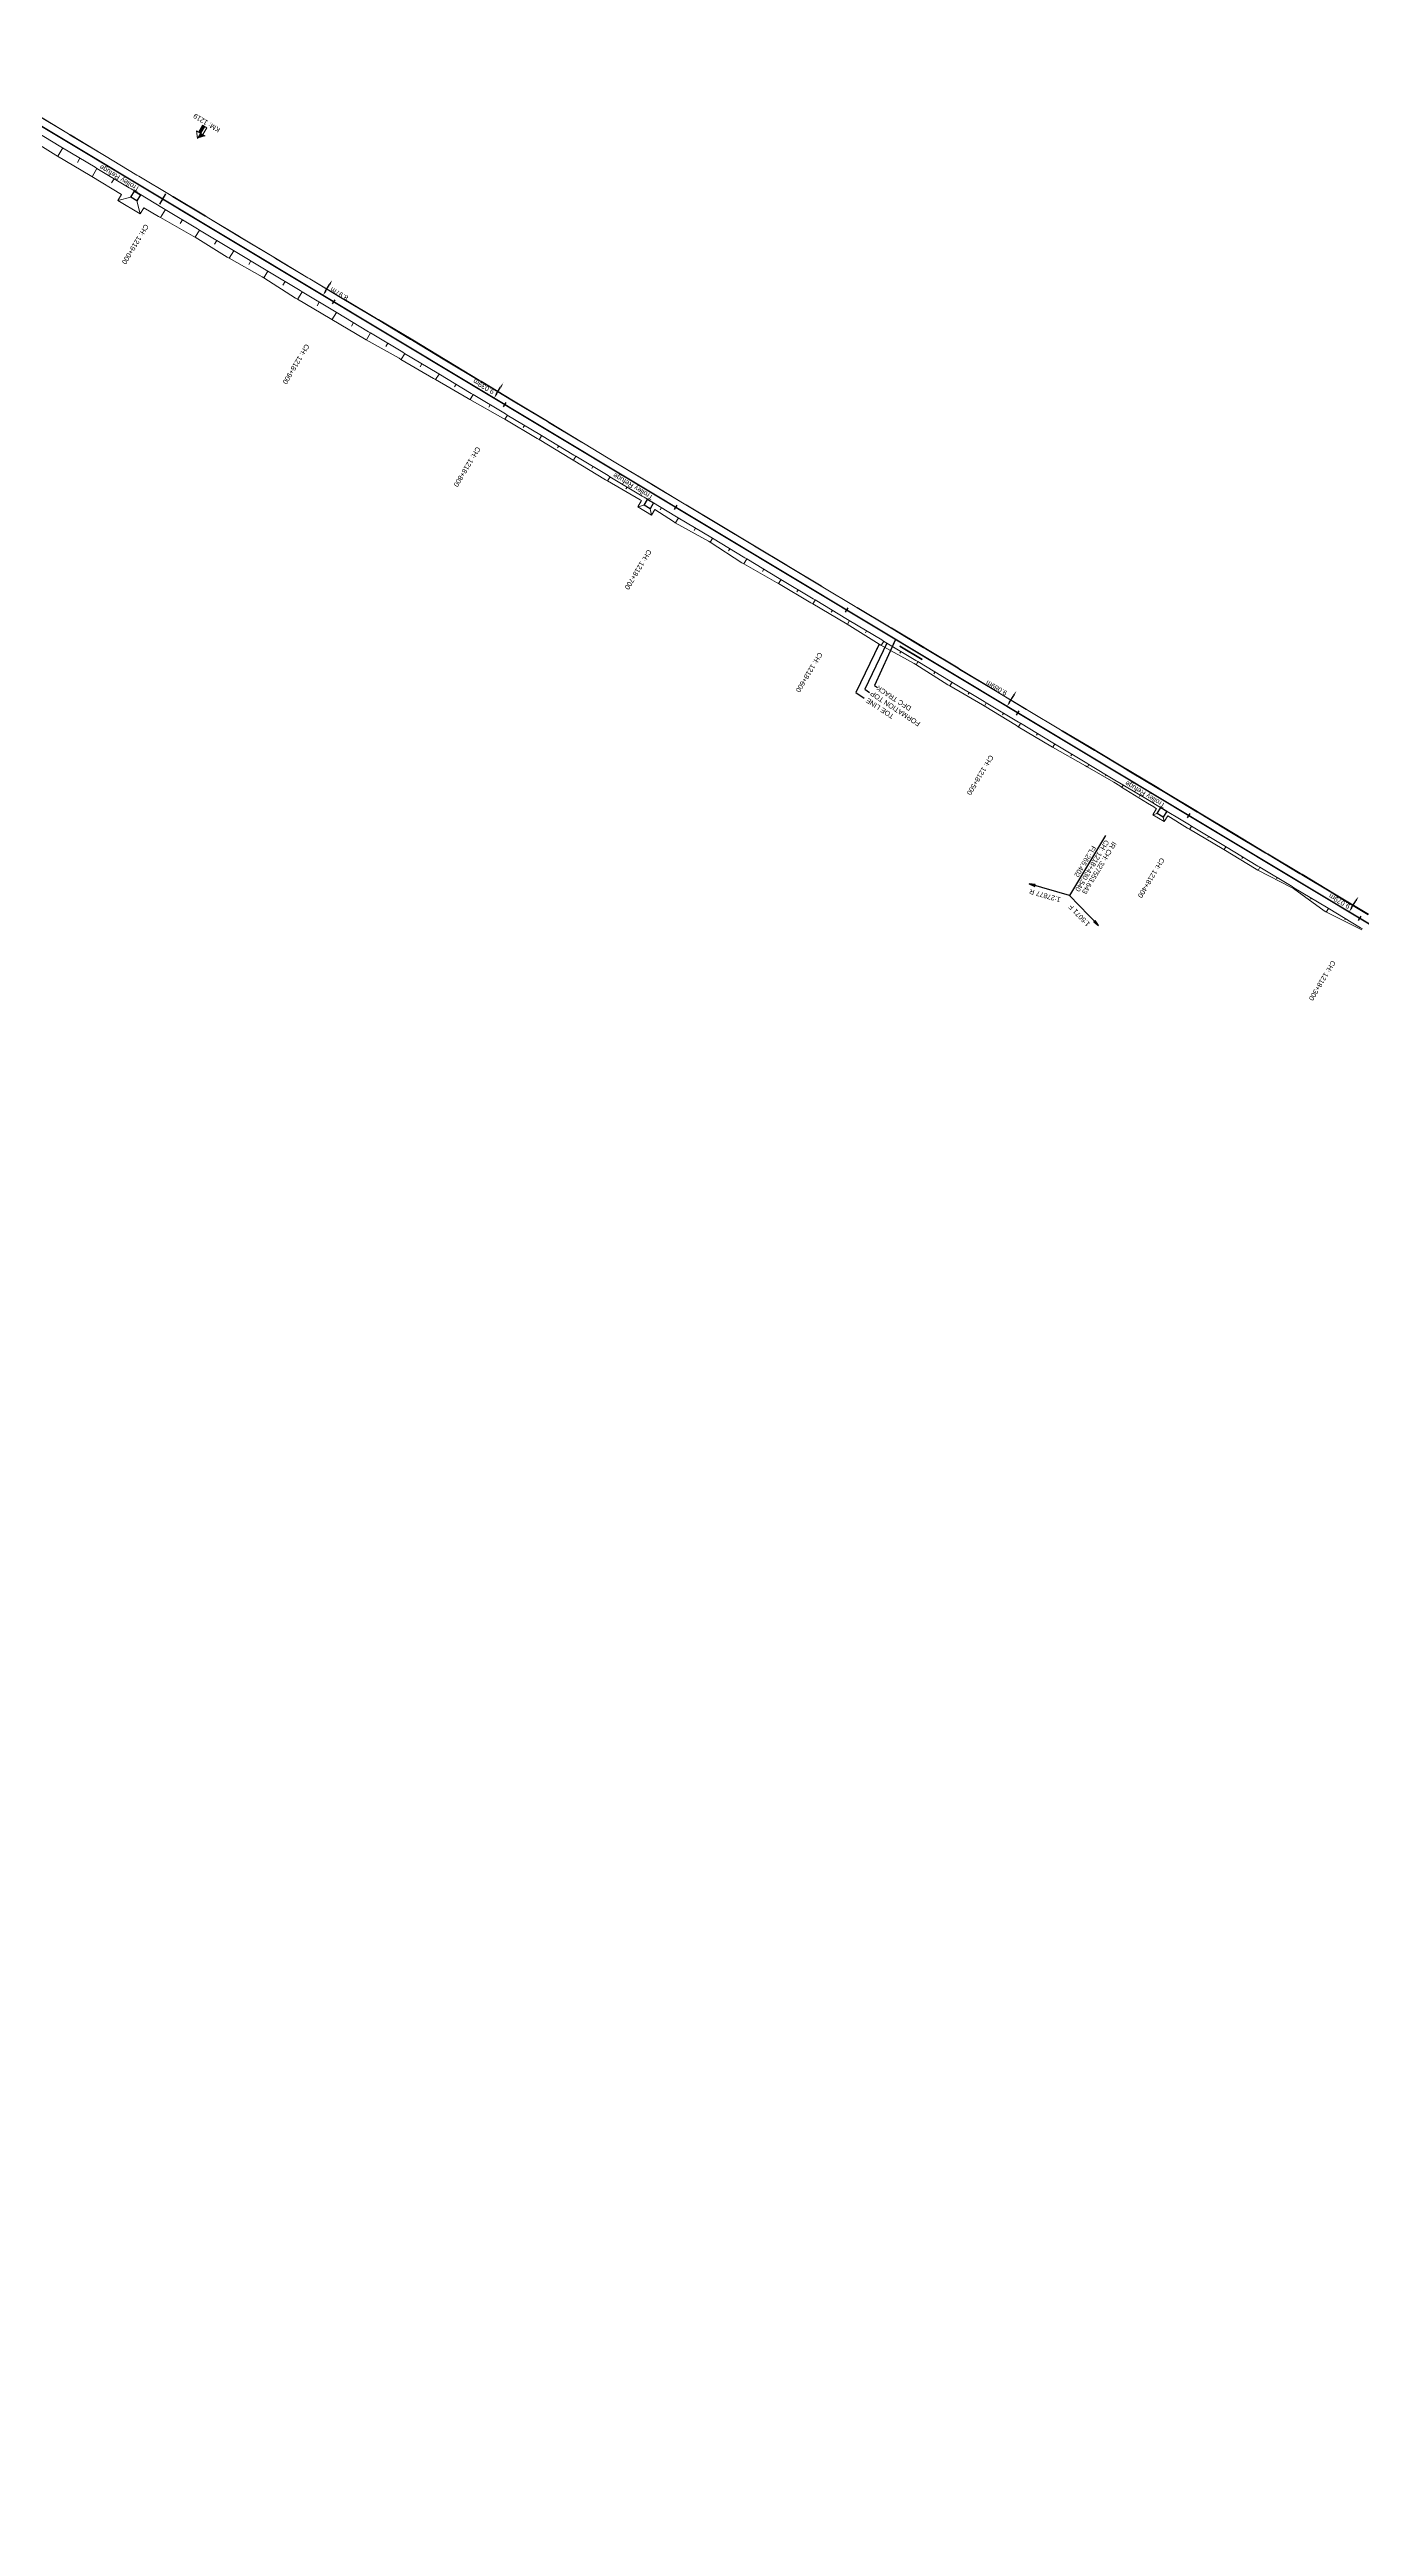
# Model space of a CAD drawing. Header units: metres. Extents: x 618805 to 628804, y 3390925 to 3396999.
# Drawn here: x 621385 to 622043, y 3394236 to 3395477 of the extents above; entities that cross this region are included whole.
import ezdxf
from ezdxf.enums import TextEntityAlignment as Align

# ---------------------------------------------------------------- set-up
doc = ezdxf.new("R2010")
doc.units = ezdxf.units.M
doc.header["$MEASUREMENT"] = 0
doc.layers.get('Defpoints').update_dxf_attribs({"lineweight": 0})
for name, color, linetype, lineweight in [('C-ALIG-LABL-DG', 1, 'Continuous', 25), ('Km post', 1, 'Continuous', 13), ('PROPOSED DFCC TOE LINE', 239, 'Continuous', 0), ('PROPOSED DFCC TRACK', 1, 'Continuous', 0), ('PROPOSED FORMATION LINE - PLAN', 187, 'Continuous', 0), ('PROPOSED GRADES IN PLAN', 10, 'Continuous', 0)]:
    doc.layers.add(name, color=color, linetype=linetype, lineweight=lineweight)
doc.layers.add('Dimension', color=10, linetype='Continuous')
doc.layers.add('Trolley Refuse', color=10, linetype='Continuous')
doc.styles.add('ARIAL', font='arial.ttf')
doc.styles.get("Standard").update_dxf_attribs({"font": 'arial.ttf'})
doc.styles.add('Style-Arial', font='arial.ttf')
doc.dimstyles.new('ISO-25', dxfattribs={"dimtxt": 2.5, "dimasz": 2.5, "dimexe": 1.25, "dimexo": 0.625, "dimtad": 1, "dimtxsty": 'Standard', "dimcen": 2.5, "dimadec": 0, "dimazin": 0, "dimtfac": 1, "dimtmove": 0, "dimatfit": 3, "dimfxl": 1, "dimarcsym": 0})
doc.dimstyles.get("Standard").update_dxf_attribs({"dimtxt": 2.5, "dimasz": 2.5, "dimexe": 0.18, "dimexo": 0.0625, "dimgap": 0.09, "dimtad": 0, "dimtih": 1, "dimtoh": 1, "dimdec": 3, "dimzin": 0, "dimdsep": 46, "dimtxsty": 'Standard', "dimcen": 0.09, "dimadec": 0, "dimazin": 0, "dimtfac": 1, "dimtdec": 3, "dimtofl": 0, "dimtmove": 0, "dimatfit": 3, "dimfxl": 1, "dimtolj": 1, "dimtzin": 0, "dimarcsym": 0})

# ---------------------------------------------------------------- blocks, each defined once
blk = doc.blocks.new('*D298')
at = {"layer": 'Defpoints', "color": 0, "transparency": 16777216}
for p in [(622041.4, 3395052.8), (622041.4, 3395052.8), (622036.7, 3395045.1)]:
    blk.add_point(p, dxfattribs=at)
at = {"layer": 'Dimension', "color": 0, "lineweight": -2, "transparency": 16777216}
blk.add_line((622038, 3395047.2), (622040.1, 3395050.7), dxfattribs=at)
at = {"layer": 'Dimension', "color": 0, "transparency": 16777216}
for points in [[(622039.7, 3395050.9), (622040.5, 3395050.5), (622041.4, 3395052.8)], [(622037.7, 3395047.4), (622038.4, 3395047), (622036.7, 3395045.1)]]:
    blk.add_solid(points, dxfattribs=at)
at = {"layer": 'Dimension', "color": 0, "lineweight": 0, "transparency": 16777216, "insert": (622031.9, 3395050.5), "char_height": 2.5, "attachment_point": 5, "rotation": 150, "style": 'Style-Arial'}
blk.add_mtext('\\A1;9.079m', dxfattribs=at)
blk = doc.blocks.new('TerminatorOpen_0.5')
at = {"color": 0, "linetype": 'ByBlock', "lineweight": -2}
for q in [(-1, 0.25), (-1, 0), (-1, -0.25)]:
    blk.add_line((0, 0), q, dxfattribs=at)
blk = doc.blocks.new('*D299')
at = {"layer": 'Defpoints', "color": 0, "transparency": 16777216}
for p in [(621870, 3395155.9), (621870, 3395155.9), (621865.3, 3395148.1)]:
    blk.add_point(p, dxfattribs=at)
at = {"layer": 'Dimension', "color": 0, "lineweight": -2, "transparency": 16777216}
blk.add_line((621866.6, 3395150.2), (621868.7, 3395153.7), dxfattribs=at)
at = {"layer": 'Dimension', "color": 0, "transparency": 16777216}
for points in [[(621866.2, 3395150.4), (621866.9, 3395150), (621865.3, 3395148.1)], [(621868.3, 3395153.9), (621869, 3395153.5), (621870, 3395155.9)]]:
    blk.add_solid(points, dxfattribs=at)
at = {"layer": 'Dimension', "color": 0, "lineweight": 0, "transparency": 16777216, "insert": (621860, 3395157.4), "char_height": 2.5, "attachment_point": 5, "rotation": 150, "style": 'Style-Arial'}
blk.add_mtext('\\A1;9.089m', dxfattribs=at)
blk = doc.blocks.new('*D300')
at = {"layer": 'Defpoints', "color": 0, "transparency": 16777216}
for p in [(621612.8, 3395310.4), (621612.8, 3395310.4), (621608.2, 3395302.6)]:
    blk.add_point(p, dxfattribs=at)
at = {"layer": 'Dimension', "color": 0, "lineweight": -2, "transparency": 16777216}
blk.add_line((621609.4, 3395304.8), (621611.5, 3395308.2), dxfattribs=at)
at = {"layer": 'Dimension', "color": 0, "transparency": 16777216}
for points in [[(621611.2, 3395308.4), (621611.9, 3395308), (621612.8, 3395310.4)], [(621609.1, 3395305), (621609.8, 3395304.5), (621608.2, 3395302.6)]]:
    blk.add_solid(points, dxfattribs=at)
at = {"layer": 'Dimension', "color": 0, "lineweight": 0, "transparency": 16777216, "insert": (621603, 3395308.5), "char_height": 2.5, "attachment_point": 5, "rotation": 150, "style": 'Style-Arial'}
blk.add_mtext('\\A1;9.039m', dxfattribs=at)
blk = doc.blocks.new('*D301')
at = {"layer": 'Defpoints', "color": 0, "transparency": 16777216}
for p in [(621527.1, 3395361.8), (621527.1, 3395361.8), (621522.4, 3395354.1)]:
    blk.add_point(p, dxfattribs=at)
at = {"layer": 'Dimension', "color": 0, "lineweight": -2, "transparency": 16777216}
blk.add_line((621523.7, 3395356.3), (621525.8, 3395359.7), dxfattribs=at)
at = {"layer": 'Dimension', "color": 0, "transparency": 16777216}
for points in [[(621525.4, 3395359.9), (621526.1, 3395359.4), (621527.1, 3395361.8)], [(621523.4, 3395356.5), (621524.1, 3395356), (621522.4, 3395354.1)]]:
    blk.add_solid(points, dxfattribs=at)
at = {"layer": 'Dimension', "color": 0, "lineweight": 0, "transparency": 16777216, "insert": (621530.6, 3395355), "char_height": 2.5, "attachment_point": 5, "rotation": 150, "style": 'Style-Arial'}
blk.add_mtext('\\A1;8.97m', dxfattribs=at)
blk = doc.blocks.new('Tick Hor')
blk.add_lwpolyline([(-0.5, 0), (0.5, 0)])
blk = doc.blocks.new('Direction')
h = blk.add_hatch(color=256)
h.dxf.hatch_style = 1
h.paths.add_polyline_path([(-5.54, 0), (-4.75, -0.13), (-4.75, 0.13)])
blk.add_lwpolyline([(-5.54, 0), (-4.75, -0.13), (-4.75, 0.13)], close=True)
blk.add_lwpolyline([(0, 0), (-5.54, 0)])
blk = doc.blocks.new('KM Post')
at = {"layer": 'Km post', "lineweight": 13}
h = blk.add_hatch(color=256, dxfattribs=at)
h.paths.add_polyline_path([(-0.1, -9.7), (1.5, -9.7), (1.5, -4.6), (-0.1, -4.6)])
h.paths.add_polyline_path([(-0.1, -4.6), (-0.1, -0.8), (-3.5, -4.6)])
for p, q in [((3, -4.6), (-3.5, -4.6)), ((-0.1, -9.7), (-0.1, -0.8)), ((3, -4.6), (-0.1, -0.8))]:
    blk.add_line(p, q, dxfattribs=at)
blk.add_lwpolyline([(1.5, -4.6), (1.5, -9.7), (-1.7, -9.7), (-1.7, -4.6)], dxfattribs=at)

msp = doc.modelspace()

# ---------------------------------------------------------------- linework, layer by layer
at = {"layer": 'C-ALIG-LABL-DG', "color": 1, "linetype": 'Continuous', "lineweight": 25}
msp.add_line((621442.0072, 3395402.4548), (621440.7195, 3395400.3119), dxfattribs=at)
at = {"layer": 'PROPOSED DFCC TOE LINE', "lineweight": 0}
for p, q in [((621419.6507, 3395401.8361), (621426.2319, 3395403.4765)), ((621429.2319, 3395401.6737), (621430.8723, 3395395.0925)), ((621680.2967, 3395248.1811), (621683.3718, 3395248.9476)), ((621686.3718, 3395247.1448), (621687.1383, 3395244.0696)), ((621940.5118, 3395094.4187), (621938.3244, 3395093.8735)), ((621943.5117, 3395092.6159), (621944.0569, 3395090.4286))]:
    msp.add_line(p, q, dxfattribs=at)
at = {"layer": 'PROPOSED DFCC TOE LINE', "lineweight": 0, "flags": 128}
for points in [[(621421.4287, 3395404.7948), (621406.6566, 3395413.7473), (621405.7602, 3395414.2987), (621389.479, 3395423.9911), (621388.5713, 3395424.5266), (621372.5004, 3395434.5661)], [(621378.7623, 3395444.9861), (621395.0165, 3395435.2516), (621395.9176, 3395434.7051), (621412.1189, 3395424.8797), (621413.0187, 3395424.3341), (621429.238, 3395414.5385), (621430.1444, 3395414.004), (621446.4255, 3395404.3079), (621447.328, 3395403.7701), (621463.5671, 3395394.0247), (621464.4742, 3395393.4742), (621480.6592, 3395383.6387), (621481.5631, 3395383.0828), (621497.8216, 3395373.3677), (621498.7283, 3395372.8183), (621514.9372, 3395363.0208), (621515.8489, 3395362.4798), (621532.1484, 3395352.8191), (621533.0524, 3395352.2791), (621549.3742, 3395342.6554), (621550.2816, 3395342.1213), (621566.6009, 3395332.4847), (621567.4965, 3395331.9395), (621583.6792, 3395322.0757), (621584.5757, 3395321.532), (621600.8172, 3395311.7679), (621601.7146, 3395311.2239), (621617.9203, 3395301.4003), (621618.8192, 3395300.8586), (621635.0452, 3395291.0728), (621635.944, 3395290.527), (621652.1411, 3395280.693), (621653.0398, 3395280.1472), (621669.2212, 3395270.288), (621670.1221, 3395269.7448), (621686.3847, 3395260.0208), (621687.2878, 3395259.4812), (621703.5407, 3395249.7385), (621704.4419, 3395249.1983), (621720.7038, 3395239.4705), (621721.6122, 3395238.9425), (621737.8826, 3395229.2288), (621738.8047, 3395228.7234), (621755.0102, 3395218.9167), (621755.9141, 3395218.3662), (621772.1088, 3395208.5414), (621773.0125, 3395207.9907), (621789.2583, 3395198.2531), (621790.1706, 3395197.7146), (621806.4776, 3395188.0788), (621807.3894, 3395187.5392), (621823.6148, 3395177.7807), (621824.5277, 3395177.23), (621840.7418, 3395167.4526), (621841.6546, 3395166.902), (621857.8564, 3395157.0894), (621858.7614, 3395156.5405), (621874.9568, 3395146.7173), (621875.8619, 3395146.1683), (621892.1458, 3395136.4744), (621893.0496, 3395135.9414), (621909.3676, 3395126.3041), (621910.2686, 3395125.7666), (621923.3857, 3395117.9097), (621926.5138, 3395116.0307), (621927.4231, 3395115.4844), (621940.5281, 3395107.6072), (621943.6556, 3395105.7274), (621944.5649, 3395105.1809), (621960.7967, 3395095.419), (621961.7041, 3395094.8734), (621977.9411, 3395085.1197), (621978.8486, 3395084.5745), (621995.0805, 3395074.8285), (621995.9952, 3395074.2791), (622012.2436, 3395064.5605), (622013.1599, 3395064.0138), (622029.3825, 3395054.2247), (622030.2838, 3395053.6807), (622046.5272, 3395043.9262)], [(621432.7014, 3395398.1363), (621430.8723, 3395395.0925), (621419.6507, 3395401.8361), (621421.4287, 3395404.7948)], [(621682.1833, 3395251.3206), (621681.43, 3395251.7761), (621664.9872, 3395261.2002), (621664.0561, 3395261.6931), (621647.906, 3395271.6044), (621646.9938, 3395272.1278), (621630.7581, 3395281.8975), (621629.8597, 3395282.4439), (621613.5686, 3395292.1216), (621612.6555, 3395292.6394), (621596.1507, 3395301.9653), (621595.2623, 3395302.5244), (621578.8495, 3395312.0035), (621577.9148, 3395312.4835), (621561.5558, 3395322.0541), (621560.6859, 3395322.642), (621544.1843, 3395331.9751), (621543.2575, 3395332.4771), (621526.8993, 3395342.0403), (621525.9968, 3395342.5827), (621509.6813, 3395352.2167), (621508.7681, 3395352.7553), (621492.8054, 3395362.9625), (621491.9152, 3395363.5393), (621475.3993, 3395372.8261), (621474.455, 3395373.3147), (621458.4178, 3395383.3961), (621457.4982, 3395383.9259), (621440.9861, 3395393.217), (621440.094, 3395393.7722), (621432.7014, 3395398.1363)], [(621688.8542, 3395246.9249), (621687.1383, 3395244.0696), (621680.2967, 3395248.1811), (621682.1833, 3395251.3206)], [(621940.1647, 3395096.9357), (621939.7624, 3395097.1895), (621938.8575, 3395097.7432), (621935.7447, 3395099.6476), (621922.7415, 3395107.6939), (621921.8435, 3395108.2592), (621918.7546, 3395110.2033), (621905.5133, 3395117.8537), (621904.5833, 3395118.3429), (621888.0919, 3395127.6917), (621887.2245, 3395128.2852), (621870.9349, 3395137.9696), (621870.0364, 3395138.5296), (621853.8704, 3395148.4017), (621852.9503, 3395148.9255), (621836.5673, 3395158.4365), (621835.6687, 3395159.011), (621819.6535, 3395169.1192), (621818.6942, 3395169.5926), (621802.1316, 3395178.7901), (621801.2424, 3395179.3673), (621785.1937, 3395189.4328), (621784.2741, 3395189.9594), (621767.9625, 3395199.5874), (621767.0528, 3395200.1281), (621750.7598, 3395209.7893), (621749.8209, 3395210.2814), (621733.3277, 3395219.6095), (621732.444, 3395220.1788), (621716.5131, 3395230.4574), (621715.6259, 3395231.0208), (621699.0362, 3395240.2031), (621698.1586, 3395240.7825), (621688.8542, 3395246.9249)], [(621945.8222, 3395093.366), (621944.0569, 3395090.4286), (621938.3244, 3395093.8735), (621940.1647, 3395096.9357)], [(622043.1186, 3395036.2105), (622042.1517, 3395036.6453), (622025.1321, 3395045.1082), (622024.2729, 3395045.7222), (622008.8384, 3395056.8228), (622007.8874, 3395057.3116), (621991.0174, 3395065.9959), (621990.1099, 3395066.5573), (621973.9723, 3395076.4603), (621973.0562, 3395076.9913), (621956.6925, 3395086.5339), (621955.7851, 3395087.0797), (621945.8222, 3395093.366)]]:
    msp.add_lwpolyline(points, dxfattribs=at)
at = {"layer": 'PROPOSED DFCC TOE LINE', "linetype": 'Continuous', "lineweight": 0, "flags": 128}
for points in [[(621387.3887, 3395439.7364), (621387.4255, 3395439.7978)], [(621395.9232, 3395434.5242), (621396.0014, 3395434.6543)], [(621392.0599, 3395428.0957), (621389.5632, 3395423.941)], [(621400.6313, 3395422.9447), (621399.3936, 3395420.8852)], [(621404.5232, 3395429.421), (621404.5519, 3395429.4688)], [(621413.0658, 3395424.2222), (621413.1026, 3395424.2834)], [(621409.2026, 3395417.7937), (621406.7404, 3395413.6965)], [(621417.7739, 3395412.6428), (621416.5332, 3395410.5782)], [(621421.6499, 3395419.0925), (621421.6626, 3395419.1136)], [(621430.2084, 3395413.9203), (621430.2286, 3395413.9539)], [(621438.7798, 3395408.7694), (621438.8001, 3395408.8032)], [(621443.4879, 3395397.1899), (621441.0715, 3395393.169)], [(621447.3511, 3395403.6184), (621447.412, 3395403.7197)], [(621455.9224, 3395398.4674), (621455.9544, 3395398.5207)], [(621452.0592, 3395392.0389), (621450.9247, 3395390.151)], [(621460.6305, 3395386.888), (621458.5007, 3395383.3439)], [(621464.4937, 3395393.3165), (621464.5579, 3395393.4233)], [(621473.0651, 3395388.1655), (621473.0845, 3395388.1978)], [(621469.2019, 3395381.737), (621468.0852, 3395379.8789)], [(621477.7732, 3395376.5861), (621475.4848, 3395372.7781)], [(621481.6364, 3395383.0146), (621481.6472, 3395383.0325)], [(621490.2196, 3395377.8833), (621490.2315, 3395377.9031)], [(621498.779, 3395372.7126), (621498.8121, 3395372.7676)], [(621486.3445, 3395371.4351), (621485.2747, 3395369.6549)], [(621494.9158, 3395366.2841), (621492.8879, 3395362.9097)], [(621503.4872, 3395361.1332), (621502.4016, 3395359.3268)], [(621507.3603, 3395367.5782), (621507.3702, 3395367.5947)], [(621515.9217, 3395362.4107), (621515.9332, 3395362.4298)], [(621512.0585, 3395355.9822), (621509.7657, 3395352.1669)], [(621520.6298, 3395350.8313), (621519.5033, 3395348.9567)], [(621524.493, 3395357.2598), (621524.5144, 3395357.2954)], [(621533.0643, 3395352.1088), (621533.1368, 3395352.2294)], [(621541.6357, 3395346.9578), (621541.6934, 3395347.054)], [(621529.2011, 3395345.6803), (621526.9839, 3395341.9908)], [(621537.7725, 3395340.5293), (621536.695, 3395338.7364)], [(621546.3438, 3395335.3784), (621544.2696, 3395331.9269)], [(621550.207, 3395341.8069), (621550.366, 3395342.0715)], [(621558.7783, 3395336.6559), (621558.8777, 3395336.8213)], [(621554.9151, 3395330.2274), (621553.946, 3395328.6148)], [(621563.4864, 3395325.0765), (621561.6404, 3395322.0046)], [(621567.3496, 3395331.505), (621567.5801, 3395331.8885)], [(621575.921, 3395326.354), (621576.0201, 3395326.5189)], [(621572.0578, 3395319.9255), (621571.1651, 3395318.44)], [(621580.6291, 3395314.7745), (621578.9344, 3395311.9545)], [(621584.4923, 3395321.203), (621584.6596, 3395321.4815)], [(621593.0636, 3395316.0521), (621593.1469, 3395316.1906)], [(621601.6349, 3395310.9011), (621601.7984, 3395311.1731)], [(621589.2004, 3395309.6236), (621588.3978, 3395308.288)], [(621597.7717, 3395304.4726), (621596.236, 3395301.9171)], [(621606.3431, 3395299.3217), (621605.6442, 3395298.1588)], [(621610.2063, 3395305.7502), (621610.2781, 3395305.8697)], [(621618.7776, 3395300.5992), (621618.9031, 3395300.808)], [(621614.9144, 3395294.1707), (621613.6529, 3395292.0715)], [(621623.4857, 3395289.0197), (621622.8681, 3395287.992)], [(621627.3489, 3395295.4482), (621627.4076, 3395295.5459)], [(621635.9202, 3395290.2973), (621636.0278, 3395290.4762)], [(621644.4916, 3395285.1463), (621644.5336, 3395285.2163)], [(621632.057, 3395283.8688), (621630.842, 3395281.847)], [(621640.6284, 3395278.7178), (621640.0194, 3395277.7044)], [(621649.1997, 3395273.5669), (621647.9895, 3395271.5531)], [(621653.0629, 3395279.9954), (621653.1235, 3395280.0962)], [(621661.6342, 3395274.8444), (621661.6488, 3395274.8687)], [(621657.771, 3395268.4159), (621657.1419, 3395267.3691)], [(621666.3423, 3395263.2649), (621665.0722, 3395261.1515)], [(621670.2055, 3395269.6934), (621670.2062, 3395269.6945)], [(621678.7769, 3395264.5425), (621678.7829, 3395264.5525)], [(621674.9137, 3395258.114), (621674.3319, 3395257.1459)], [(621687.3482, 3395259.3915), (621687.3718, 3395259.4308)], [(621692.0563, 3395247.8121), (621691.4107, 3395246.7377)], [(621695.9195, 3395254.2406), (621695.9342, 3395254.265)], [(621704.4908, 3395249.0896), (621704.5259, 3395249.148)], [(621700.6276, 3395242.6611), (621699.122, 3395240.1556)], [(621709.199, 3395237.5101), (621708.5378, 3395236.41)], [(621713.0622, 3395243.9386), (621713.0849, 3395243.9765)], [(621721.6335, 3395238.7877), (621721.6963, 3395238.8922)], [(621717.7703, 3395232.3592), (621716.5954, 3395230.4042)], [(621726.3416, 3395227.2082), (621725.6721, 3395226.0941)], [(621730.2048, 3395233.6367), (621730.2437, 3395233.7014)], [(621738.7761, 3395228.4858), (621738.8885, 3395228.6727)], [(621747.3475, 3395223.3348), (621747.3957, 3395223.4151)], [(621734.9129, 3395222.0573), (621733.413, 3395219.5613)], [(621743.4842, 3395216.9063), (621742.8023, 3395215.7715)], [(621752.0556, 3395211.7553), (621750.8441, 3395209.7394)], [(621755.9188, 3395218.1838), (621755.9978, 3395218.3154)], [(621764.4901, 3395213.0329), (621764.5189, 3395213.0807)], [(621760.6269, 3395206.6044), (621760.0363, 3395205.6216)], [(621769.1982, 3395201.4534), (621768.0469, 3395199.5376)], [(621773.0614, 3395207.8819), (621773.0965, 3395207.9403)], [(621781.6533, 3395202.7651), (621781.6738, 3395202.7992)], [(621777.7695, 3395196.3025), (621777.2142, 3395195.3784)], [(621786.3409, 3395191.1515), (621785.2767, 3395189.3807)], [(621790.2041, 3395197.58), (621790.255, 3395197.6647)], [(621794.9122, 3395186.0005), (621794.3311, 3395185.0335)], [(621798.82, 3395192.5032), (621798.8645, 3395192.5773)], [(621807.3467, 3395187.2781), (621807.4733, 3395187.4887)], [(621803.4835, 3395180.8496), (621802.2173, 3395178.7425)], [(621812.0548, 3395175.6986), (621811.5099, 3395174.7917)], [(621815.9805, 3395182.2309), (621816.0428, 3395182.3347)], [(621824.4894, 3395176.9762), (621824.6116, 3395177.1795)], [(621820.6262, 3395170.5477), (621819.7363, 3395169.0669)], [(621829.1975, 3395165.3967), (621828.6962, 3395164.5625)], [(621833.1179, 3395171.9203), (621833.1751, 3395172.0155)], [(621841.632, 3395166.6742), (621841.7384, 3395166.8513)], [(621850.2477, 3395161.597), (621850.292, 3395161.6708)], [(621837.7688, 3395160.2457), (621836.652, 3395158.3873)], [(621846.3401, 3395155.0948), (621845.8207, 3395154.2304)], [(621854.9115, 3395149.9438), (621853.954, 3395148.3506)], [(621858.7747, 3395156.3723), (621858.8452, 3395156.4897)], [(621867.3707, 3395151.2625), (621867.3954, 3395151.3036)], [(621863.4828, 3395144.7929), (621862.9858, 3395143.9658)], [(621872.0541, 3395139.6419), (621871.0191, 3395137.9196)], [(621875.9173, 3395146.0704), (621875.9461, 3395146.1182)], [(621884.5137, 3395140.9612), (621884.5388, 3395141.0029)], [(621880.6254, 3395134.4909), (621880.1201, 3395133.6501)], [(621889.1968, 3395129.34), (621888.1772, 3395127.6434)], [(621893.06, 3395135.7685), (621893.134, 3395135.8916)], [(621897.7681, 3395124.189), (621897.3237, 3395123.4496)], [(621901.688, 3395130.7118), (621901.7447, 3395130.8062)], [(621910.2026, 3395125.4666), (621910.3527, 3395125.7162)], [(621906.3394, 3395119.0381), (621905.5982, 3395117.8046)], [(621914.9107, 3395113.8871), (621914.5845, 3395113.3441)], [(621918.8527, 3395120.4466), (621918.9315, 3395120.5777)], [(621927.3453, 3395115.1646), (621927.5071, 3395115.4339)], [(621923.4821, 3395108.7361), (621922.8248, 3395107.6424)], [(621932.0534, 3395103.5852), (621931.6912, 3395102.9826)], [(621935.9973, 3395110.1479), (621936.0779, 3395110.2821)], [(621944.4879, 3395104.8627), (621944.6488, 3395105.1304)], [(621953.1388, 3395099.8442), (621953.2184, 3395099.9766)], [(621957.7674, 3395088.1323), (621956.7771, 3395086.4845)], [(621961.6306, 3395094.5608), (621961.7881, 3395094.8229)], [(621970.2811, 3395089.5417), (621970.3604, 3395089.6735)], [(621966.3387, 3395082.9813), (621965.8775, 3395082.2139)], [(621974.91, 3395077.8304), (621974.0559, 3395076.409)], [(621978.7732, 3395084.2589), (621978.9326, 3395084.5241)], [(621987.4252, 3395079.2422), (621987.5059, 3395079.3764)], [(621995.9159, 3395073.957), (621996.0792, 3395074.2288)], [(621983.4813, 3395072.6794), (621983.0304, 3395071.929)], [(621992.0527, 3395067.5285), (621991.1047, 3395065.951)], [(622000.624, 3395062.3775), (622000.3195, 3395061.8708)], [(622004.5743, 3395068.9508), (622004.6613, 3395069.0957)], [(622013.0585, 3395063.655), (622013.2437, 3395063.9632)], [(622009.1953, 3395057.2265), (622008.9182, 3395056.7654)], [(622017.7666, 3395052.0756), (622017.4154, 3395051.4912)], [(622021.7178, 3395058.6504), (622021.8057, 3395058.7967)], [(622030.2012, 3395053.3531), (622030.3678, 3395053.6303)], [(622026.338, 3395046.9246), (622025.2201, 3395045.0644)], [(622034.9093, 3395041.7737), (622034.556, 3395041.1858)], [(622038.8566, 3395048.3421), (622038.9407, 3395048.482)]]:
    msp.add_lwpolyline(points, dxfattribs=at)
at = {"layer": 'PROPOSED DFCC TRACK', "color": 12, "linetype": 'Continuous', "lineweight": 30}
msp.add_line((623383.3963, 3394235.7719), (618808.4252, 3396985.1128), dxfattribs=at)
at = {"layer": 'PROPOSED DFCC TRACK', "color": 12, "linetype": 'Continuous', "lineweight": 30, "flags": 128}
msp.add_lwpolyline([(623383.3956, 3394235.7723), (618809.1553, 3396984.674)], dxfattribs=at)
at = {"layer": 'PROPOSED FORMATION LINE - PLAN', "lineweight": 0, "flags": 128}
for points in [[(622043.3966, 3395036.6732), (622042.4943, 3395037.2154), (622026.254, 3395046.9751), (622025.3517, 3395047.5173), (622009.1113, 3395057.277), (622008.1968, 3395057.8266), (621991.9687, 3395067.5789), (621991.0542, 3395068.1285), (621974.826, 3395077.8808), (621973.9186, 3395078.4262), (621957.6834, 3395088.1828), (621956.7758, 3395088.7282), (621940.5407, 3395098.4847), (621939.6314, 3395099.0311), (621936.5038, 3395100.9107), (621923.3981, 3395108.7866), (621922.4888, 3395109.3331), (621919.3611, 3395111.2126), (621906.2554, 3395119.0885), (621905.3562, 3395119.629), (621889.1128, 3395129.3904), (621888.2135, 3395129.9309), (621871.9701, 3395139.6924), (621871.0629, 3395140.2376), (621854.8275, 3395149.9943), (621853.9202, 3395150.5395), (621837.6848, 3395160.2962), (621836.7711, 3395160.8453), (621820.5422, 3395170.5981), (621819.6285, 3395171.1472), (621803.3995, 3395180.9001), (621802.4915, 3395181.4458), (621786.2569, 3395191.202), (621785.3488, 3395191.7477), (621769.1142, 3395201.5039), (621768.2072, 3395202.049), (621751.9716, 3395211.8058), (621751.0645, 3395212.3509), (621734.8289, 3395222.1077), (621733.9284, 3395222.6489), (621717.6863, 3395232.4097), (621716.7858, 3395232.9508), (621700.5436, 3395242.7116), (621699.6431, 3395243.2528), (621683.401, 3395253.0135), (621682.4993, 3395253.5554), (621666.2583, 3395263.3154), (621665.3566, 3395263.8573), (621649.1157, 3395273.6173), (621648.2144, 3395274.1589), (621631.9731, 3395283.9193), (621631.0718, 3395284.4609), (621614.8304, 3395294.2212), (621613.9309, 3395294.7617), (621597.6878, 3395304.5231), (621596.7883, 3395305.0636), (621580.5451, 3395314.825), (621579.6464, 3395315.3651), (621563.4025, 3395325.1269), (621562.5038, 3395325.667), (621546.2598, 3395335.4289), (621545.3573, 3395335.9712), (621529.1172, 3395345.7308), (621528.2146, 3395346.2731), (621511.9745, 3395356.0327), (621511.0658, 3395356.5788), (621494.8319, 3395366.3346), (621493.9232, 3395366.8807), (621477.6892, 3395376.6365), (621476.7797, 3395377.1831), (621460.5466, 3395386.9385), (621459.6371, 3395387.485), (621443.4039, 3395397.2404), (621442.5034, 3395397.7815), (621426.2613, 3395407.5423), (621425.3593, 3395408.0843), (621409.1186, 3395417.8442), (621408.2167, 3395418.3862), (621391.976, 3395428.1461), (621391.0726, 3395428.689), (621374.8333, 3395438.4481)], [(622046.3576, 3395043.6439), (622030.1172, 3395053.4036), (622029.2149, 3395053.9458), (622012.9746, 3395063.7055), (622012.0601, 3395064.2551), (621995.8319, 3395074.0074), (621994.9174, 3395074.557), (621978.6893, 3395084.3093), (621977.7818, 3395084.8547), (621961.5466, 3395094.6113), (621960.639, 3395095.1567), (621944.404, 3395104.9132), (621943.4947, 3395105.4596), (621940.367, 3395107.3392), (621927.2613, 3395115.2151), (621926.352, 3395115.7616), (621923.2244, 3395117.6411), (621910.1187, 3395125.517), (621909.2194, 3395126.0575), (621892.976, 3395135.8189), (621892.0767, 3395136.3594), (621875.8334, 3395146.1209), (621874.9261, 3395146.6661), (621858.6907, 3395156.4228), (621857.7834, 3395156.968), (621841.5481, 3395166.7247), (621840.6343, 3395167.2738), (621824.4054, 3395177.0266), (621823.4917, 3395177.5757), (621807.2628, 3395187.3285), (621806.3547, 3395187.8743), (621790.1201, 3395197.6305), (621789.212, 3395198.1762), (621772.9775, 3395207.9324), (621772.0704, 3395208.4775), (621755.8348, 3395218.2343), (621754.9278, 3395218.7794), (621738.6922, 3395228.5362), (621737.7916, 3395229.0774), (621721.5495, 3395238.8381), (621720.649, 3395239.3793), (621704.4069, 3395249.1401), (621703.5063, 3395249.6812), (621687.2642, 3395259.442), (621686.3625, 3395259.9839), (621670.1216, 3395269.7439), (621669.2199, 3395270.2858), (621652.9789, 3395280.0458), (621652.0777, 3395280.5874), (621635.8363, 3395290.3477), (621634.935, 3395290.8894), (621618.6936, 3395300.6497), (621617.7941, 3395301.1902), (621601.551, 3395310.9516), (621600.6515, 3395311.4921), (621584.4083, 3395321.2535), (621583.5097, 3395321.7936), (621567.2657, 3395331.5554), (621566.367, 3395332.0955), (621550.123, 3395341.8573), (621549.2205, 3395342.3997), (621532.9804, 3395352.1593), (621532.0778, 3395352.7016), (621515.8377, 3395362.4612), (621514.9291, 3395363.0072), (621498.6951, 3395372.7631), (621497.7864, 3395373.3092), (621481.5524, 3395383.065), (621480.6429, 3395383.6116), (621464.4098, 3395393.3669), (621463.5003, 3395393.9135), (621447.2671, 3395403.6689), (621446.3666, 3395404.21), (621430.1245, 3395413.9708), (621429.2225, 3395414.5128), (621412.9818, 3395424.2727), (621412.0799, 3395424.8147), (621395.8392, 3395434.5746), (621394.9359, 3395435.1175), (621378.6965, 3395444.8765)]]:
    msp.add_lwpolyline(points, dxfattribs=at)
at = {"layer": 'Trolley Refuse'}
for points in [[(621428.0347, 3395406.4765), (621431.0347, 3395404.6737), (621429.2319, 3395401.6737), (621426.2319, 3395403.4765)], [(621685.1747, 3395251.9476), (621688.1746, 3395250.1448), (621686.3718, 3395247.1448), (621683.3718, 3395248.9476)], [(621942.3146, 3395097.4187), (621945.3146, 3395095.6158), (621943.5117, 3395092.6159), (621940.5118, 3395094.4187)]]:
    msp.add_lwpolyline(points, close=True, dxfattribs=at)

# ---------------------------------------------------------------- block references
at = {"layer": 'C-ALIG-LABL-DG', "color": 1, "linetype": 'Continuous', "lineweight": 25}
for name, p, xscale, yscale, zscale, rotation in [('Tick Hor', (621442.0072, 3395402.4548), 6, 6, 6, 238.996127361562), ('Tick Hor', (621527.7205, 3395350.9452), 2.499999999999999, 2.499999999999999, 2.499999999999999, 238.996127361562), ('Tick Hor', (621613.4337, 3395299.4356), 2.499999999999999, 2.499999999999999, 2.499999999999999, 238.996127361562), ('Tick Hor', (621699.147, 3395247.926), 2.499999999999999, 2.499999999999999, 2.499999999999999, 238.996127361562), ('Tick Hor', (621784.8602, 3395196.4164), 2.499999999999999, 2.499999999999999, 2.499999999999999, 238.996127361562), ('Tick Hor', (621870.5735, 3395144.9068), 2.499999999999999, 2.499999999999999, 2.499999999999999, 238.996127361562), ('Tick Hor', (621956.2867, 3395093.3972), 2.499999999999999, 2.499999999999999, 2.499999999999999, 238.996127361562), ('Direction', (621896.6287, 3395053.4146), 3.789791541545082, 3.789791541545082, 3.789791541545082, 133.9961273615764), ('Tick Hor', (622042, 3395041.8876), 2.499999999999999, 2.499999999999999, 2.499999999999999, 238.996127361562)]:
    msp.add_blockref(name, p, dxfattribs=dict(at, xscale=xscale, yscale=yscale, zscale=zscale, rotation=rotation))

# ---------------------------------------------------------------- texts
at = {"layer": 'PROPOSED DFCC TOE LINE', "lineweight": 0}
msp.add_text('TOE LINE', height=2.5, rotation=146.7444658, dxfattribs=at).set_placement((621795.6184, 3395152.558), align=Align.RIGHT)
at = {"layer": 'PROPOSED DFCC TRACK', "color": 10, "linetype": 'Continuous', "lineweight": -3, "ltscale": 5}
msp.add_text('DFC TRACK', height=2.5, rotation=146.9684717, dxfattribs=at).set_placement((621800.8643, 3395158.7169), align=Align.RIGHT)
at = {"layer": 'PROPOSED FORMATION LINE - PLAN', "lineweight": 0}
msp.add_text('FORMATION TOP', height=2.5, rotation=146.7444658, dxfattribs=at).set_placement((621797.7927, 3395156.01), align=Align.RIGHT)
at = {"layer": 'PROPOSED GRADES IN PLAN', "color": 7, "lineweight": 0, "insert": (621919.2035, 3395080.0585), "char_height": 2.5, "attachment_point": 4, "rotation": 238.974355, "line_spacing_factor": 1.08, "style": 'Style-Arial'}
msp.add_mtext('IR CH: 327553.643', dxfattribs=at)
at = {"layer": 'Trolley Refuse'}
for p in [(621430.8338, 3395408.2051), (621688.2328, 3395253.6401), (621944.874, 3395099.3021)]:
    msp.add_text('Trolley Refuge', height=2.5, rotation=149.1766896, dxfattribs=at).set_placement(p)

# ---------------------------------------------------------------- dimensions: what is measured, and where the dimension line sits
at = {"layer": 'Dimension', "color": 10, "lineweight": 0}
for base, p1, p2, angle, picture, middle in [((621527.0639, 3395361.8044), (621522.4413, 3395354.1177), (621527.0639, 3395361.8044), 58.9781403, '*D301', (621530.5573, 3395355.0348)), ((621612.8036, 3395310.3595), (621608.1546, 3395302.6081), (621612.8036, 3395310.3595), 59.0462347, '*D300', (621603.0186, 3395308.4905)), ((621869.9769, 3395155.8691), (621865.2943, 3395148.0793), (621869.9769, 3395155.8691), 58.989102, '*D299', (621860.0479, 3395157.3699)), ((622041.3935, 3395052.8447), (622036.7208, 3395045.0601), (622041.3935, 3395052.8447), 59.0259914, '*D298', (622031.8806, 3395050.5217))]:
    dim = msp.add_linear_dim(base=base, p1=p1, p2=p2, angle=angle, dimstyle='Standard', override={"dimexe": 0.125, "dimexo": 0.125, "dimgap": 0.125, "dimtad": 1, "dimtih": 0, "dimtoh": 0, "dimzin": 11, "dimpost": 'm', "dimtxsty": 'Style-Arial', "dimsah": 1, "dimadec": 4, "dimazin": 3, "dimtmove": 2, "dimldrblk": 'TerminatorOpen_0.5', "dimfrac": 2, "dimtzin": 11}, dxfattribs=at)
    dim.commit()
    dim.dimension.update_dxf_attribs({"geometry": picture, "text_midpoint": middle, "dimtype": 129, "text_rotation": 150})

# ---------------------------------------------------------------- leaders
at = {"layer": 'PROPOSED DFCC TOE LINE', "lineweight": 0}
msp.add_leader([(621801.2424, 3395179.3673), (621789.5942, 3395155.0861), (621793.6821, 3395152.3208)], dimstyle='ISO-25', override={"dimtxt": 3, "dimasz": 2.5, "dimgap": 0.625, "dimtad": 0, "dimdec": 3, "dimzin": 2, "dimtdec": 3}, dxfattribs=at)
at = {"layer": 'PROPOSED DFCC TRACK', "color": 10, "linetype": 'Continuous', "lineweight": -3, "ltscale": 5}
msp.add_leader([(621809.3766, 3395181.6832), (621798.8797, 3395158.6209), (621800.3085, 3395157.6517)], dimstyle='ISO-25', override={"dimtxt": 3, "dimasz": 2.5, "dimgap": 0.625, "dimtad": 0, "dimdec": 3, "dimzin": 2, "dimtdec": 3}, dxfattribs=at)
at = {"layer": 'PROPOSED DFCC TRACK', "linetype": 'Continuous', "lineweight": 0}
for points in [[(621811.5751, 3395178.3404), (621822.7635, 3395171.6188)], [(621822.7635, 3395171.6188), (621811.5751, 3395178.3404)]]:
    msp.add_leader(points, dimstyle='ISO-25', override={"dimtxt": 3, "dimasz": 2.5, "dimtad": 0, "dimdec": 3, "dimzin": 2, "dimtdec": 3}, dxfattribs=at)
at = {"layer": 'PROPOSED FORMATION LINE - PLAN', "lineweight": 0}
msp.add_leader([(621805.1141, 3395179.8697), (621794.1037, 3395156.7301), (621796.4407, 3395155.1359)], dimstyle='ISO-25', override={"dimtxt": 3, "dimasz": 2.5, "dimgap": 0.625, "dimtad": 0, "dimdec": 3, "dimzin": 2, "dimtdec": 3}, dxfattribs=at)

# ---------------------------------------------------------------- next in the draw order: texts
at = {"layer": 'C-ALIG-LABL-DG', "color": 1, "linetype": 'Continuous', "lineweight": 25, "char_height": 2.5, "style": 'ARIAL', "bg_fill": 3, "box_fill_scale": 1.04, "bg_fill_color": 256, "bg_fill_true_color": 13158600, "bg_fill_transparency": 0}
for s, insert, width, attachment_point, rotation in [('KM: 1219', (621469.9581, 3395435.6684), 14.684959, 1, 148.9961274), ('CH: 1219+000', (621434.2293, 3395389.5121), 22.502814, 4, 238.9961274), ('CH: 1218+900', (621514.7916, 3395329.4311), 22.502814, 4, 238.9961274), ('CH: 1218+800', (621600.5048, 3395277.9215), 22.502814, 4, 238.9961274), ('CH: 1218+700', (621686.2181, 3395226.4119), 22.502814, 4, 238.9961274), ('CH: 1218+600', (621771.9313, 3395174.9023), 22.502814, 4, 238.9961274), ('CH: 1218+500', (621857.6446, 3395123.3927), 22.502814, 4, 238.9961274), ('CH: 1218+400', (621943.3578, 3395071.8831), 22.502814, 4, 238.9961274), ('1:27877 R', (621892.3883, 3395052.3199), 15.849284, 7, 163.9961274), ('CH: 1218+300', (622029.0711, 3395020.3735), 22.502814, 4, 238.9961274)]:
    msp.add_mtext(s, dxfattribs=dict(at, insert=insert, width=width, attachment_point=attachment_point, rotation=rotation))

# ---------------------------------------------------------------- next in the draw order: block references
at = {"layer": 'C-ALIG-LABL-DG', "color": 1, "linetype": 'Continuous', "lineweight": 25, "xscale": 0.7866082244383527, "yscale": 0.7866082244383527, "zscale": 0.7866082244383527, "rotation": 148.9961273616229}
msp.add_blockref('KM Post', (621459.2458, 3395432.3816), dxfattribs=at)

# ---------------------------------------------------------------- next in the draw order: texts
at = {"layer": 'C-ALIG-LABL-DG', "color": 1, "linetype": 'Continuous', "lineweight": 25, "insert": (621897.6523, 3395049.1565), "char_height": 2.5, "width": 13.377677, "attachment_point": 9, "rotation": 133.9961274, "style": 'ARIAL', "bg_fill": 3, "box_fill_scale": 1.04, "bg_fill_color": 256, "bg_fill_true_color": 13158600, "bg_fill_transparency": 0}
msp.add_mtext('1:5071 F', dxfattribs=at)

# ---------------------------------------------------------------- next in the draw order: texts
at = {"layer": 'C-ALIG-LABL-DG', "color": 1, "linetype": 'Continuous', "lineweight": 25, "insert": (621906.1895, 3395069.3241), "char_height": 2.5, "width": 29.368196, "attachment_point": 5, "rotation": 238.9961274, "style": 'ARIAL', "bg_fill": 3, "box_fill_scale": 1.04, "bg_fill_color": 256, "bg_fill_true_color": 13158600, "bg_fill_transparency": 0}
msp.add_mtext('CH: 1218+430.540\\PFL:265.402', dxfattribs=at)

# ---------------------------------------------------------------- next in the draw order: linework, layer by layer
at = {"layer": 'C-ALIG-LABL-DG', "color": 1, "linetype": 'Continuous', "lineweight": 25}
msp.add_line((621914.657, 3395083.4142), (621896.6287, 3395053.4146), dxfattribs=at)

# ---------------------------------------------------------------- next in the draw order: block references
at = {"layer": 'C-ALIG-LABL-DG', "color": 1, "linetype": 'Continuous', "lineweight": 25, "xscale": 3.789791541545083, "yscale": 3.789791541545083, "zscale": 3.789791541545083, "rotation": 343.9961273615764}
msp.add_blockref('Direction', (621896.6287, 3395053.4146), dxfattribs=at)

doc.saveas('drawing.dxf')
